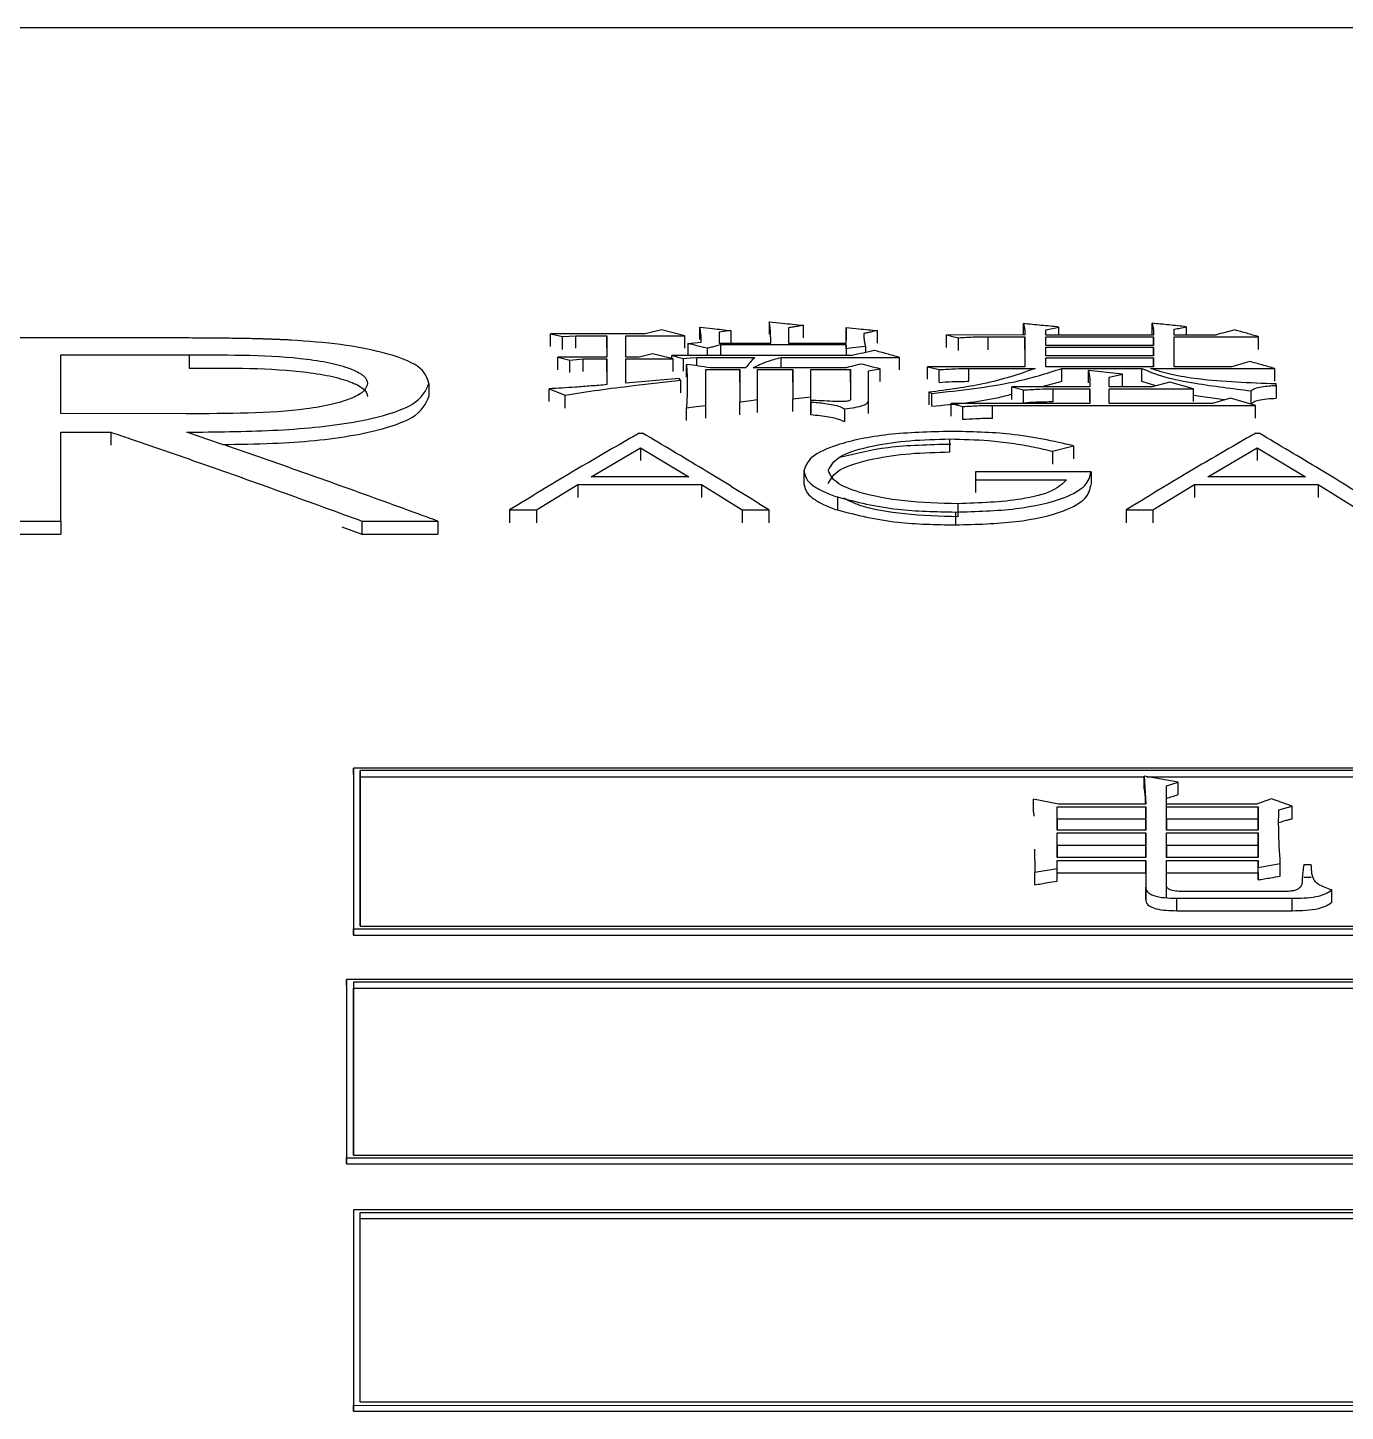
# Model space of a CAD drawing. Header units: millimetres. Extents: x 2687 to 4367, y 1046 to 2234.
# Drawn here: x 3066.54 to 3076.19, y 2041.86 to 2051.98 of the extents above; entities that cross this region are included whole.
import ezdxf

# ---------------------------------------------------------------- set-up
doc = ezdxf.new("R2010")
doc.units = ezdxf.units.MM

msp = doc.modelspace()

# ---------------------------------------------------------------- linework, layer by layer
at = {"color": 7, "linetype": 'Continuous', "lineweight": 25}
for p, q in [((3093.108, 2051.983), (3056.108, 2051.985)), ((3070.369, 2049.744), (3070.456, 2049.724)), ((3071.061, 2049.744), (3070.369, 2049.744)), ((3070.369, 2049.652), (3070.369, 2049.744)), ((3071.18, 2049.773), (3071.061, 2049.744)), ((3071.353, 2049.731), (3071.18, 2049.773)), ((3071.462, 2049.702), (3071.462, 2049.794)), ((3071.689, 2049.768), (3071.602, 2049.757)), ((3071.602, 2049.757), (3071.602, 2049.676)), ((3071.689, 2049.768), (3071.689, 2049.676)), ((3071.97, 2049.833), (3071.97, 2049.741)), ((3072.111, 2049.789), (3072.111, 2049.676)), ((3072.219, 2049.807), (3072.219, 2049.715)), ((3072.533, 2049.676), (3072.533, 2049.791)), ((3072.533, 2049.791), (3072.533, 2049.699)), ((3072.76, 2049.768), (3072.76, 2049.676)), ((3073.831, 2049.736), (3073.831, 2049.82)), ((3073.993, 2049.736), (3073.993, 2049.773)), ((3074.09, 2049.736), (3074.09, 2049.794)), ((3074.772, 2049.736), (3074.772, 2049.822)), ((3074.934, 2049.736), (3074.934, 2049.778)), ((3075.021, 2049.796), (3075.021, 2049.736)), ((3067.338, 2049.715), (3066.338, 2049.716)), ((3070.456, 2049.724), (3070.553, 2049.731)), ((3070.456, 2049.631), (3070.456, 2049.724)), ((3070.553, 2049.731), (3070.78, 2049.731)), ((3070.78, 2049.731), (3070.78, 2049.575)), ((3070.78, 2049.639), (3070.78, 2049.731)), ((3070.921, 2049.731), (3071.353, 2049.731)), ((3070.921, 2049.575), (3070.921, 2049.731)), ((3071.353, 2049.639), (3071.353, 2049.731)), ((3071.375, 2049.673), (3071.472, 2049.684)), ((3071.375, 2049.673), (3071.375, 2049.586)), ((3071.602, 2049.676), (3071.981, 2049.676)), ((3071.613, 2049.663), (3071.613, 2049.586)), ((3072.533, 2049.663), (3071.613, 2049.663)), ((3072.111, 2049.676), (3072.533, 2049.676)), ((3072.533, 2049.663), (3072.533, 2049.586)), ((3072.533, 2049.636), (3072.533, 2049.663)), ((3072.673, 2049.652), (3072.673, 2049.608)), ((3073.841, 2049.736), (3073.268, 2049.737)), ((3073.268, 2049.644), (3073.268, 2049.737)), ((3073.355, 2049.623), (3073.355, 2049.716)), ((3073.571, 2049.723), (3073.841, 2049.723)), ((3073.571, 2049.627), (3073.571, 2049.723)), ((3073.841, 2049.723), (3073.841, 2049.504)), ((3073.841, 2049.631), (3073.841, 2049.723)), ((3074.783, 2049.736), (3073.993, 2049.736)), ((3073.993, 2049.723), (3074.783, 2049.723)), ((3073.993, 2049.66), (3073.993, 2049.723)), ((3074.783, 2049.66), (3073.993, 2049.66)), ((3073.993, 2049.647), (3074.783, 2049.647)), ((3073.993, 2049.583), (3073.993, 2049.647)), ((3074.783, 2049.723), (3074.783, 2049.66)), ((3074.783, 2049.66), (3074.783, 2049.723)), ((3074.783, 2049.647), (3074.783, 2049.583)), ((3074.783, 2049.583), (3074.783, 2049.647)), ((3075.237, 2049.736), (3074.934, 2049.736)), ((3074.934, 2049.723), (3075.551, 2049.723)), ((3074.934, 2049.504), (3074.934, 2049.723)), ((3075.551, 2049.631), (3075.551, 2049.723)), ((3066.786, 2049.162), (3066.786, 2049.59)), ((3066.786, 2049.59), (3067.724, 2049.59)), ((3067.724, 2049.59), (3067.724, 2049.493)), ((3070.423, 2049.575), (3070.51, 2049.553)), ((3070.78, 2049.575), (3070.423, 2049.575)), ((3070.423, 2049.482), (3070.423, 2049.575)), ((3070.51, 2049.553), (3070.607, 2049.561)), ((3070.51, 2049.461), (3070.51, 2049.553)), ((3070.607, 2049.561), (3070.78, 2049.561)), ((3070.78, 2049.561), (3070.78, 2049.373)), ((3070.78, 2049.469), (3070.78, 2049.561)), ((3071.018, 2049.575), (3070.921, 2049.575)), ((3070.921, 2049.561), (3071.267, 2049.561)), ((3070.921, 2049.384), (3070.921, 2049.561)), ((3071.115, 2049.599), (3071.018, 2049.575)), ((3071.267, 2049.561), (3071.115, 2049.599)), ((3072.576, 2049.586), (3071.256, 2049.586)), ((3071.256, 2049.564), (3071.256, 2049.586)), ((3071.267, 2049.469), (3071.267, 2049.561)), ((3071.343, 2049.472), (3071.343, 2049.564)), ((3071.44, 2049.572), (3071.862, 2049.572)), ((3071.44, 2049.51), (3071.44, 2049.572)), ((3071.516, 2049.639), (3071.516, 2049.586)), ((3072.057, 2049.572), (3072.922, 2049.572)), ((3072.057, 2049.496), (3072.057, 2049.572)), ((3072.533, 2049.636), (3072.533, 2049.586)), ((3072.922, 2049.48), (3072.922, 2049.572)), ((3074.783, 2049.583), (3073.993, 2049.583)), ((3073.993, 2049.569), (3074.783, 2049.569)), ((3073.993, 2049.504), (3073.993, 2049.569)), ((3074.783, 2049.569), (3074.783, 2049.504)), ((3074.783, 2049.504), (3074.783, 2049.569)), ((3071.364, 2049.428), (3071.364, 2049.521)), ((3071.505, 2049.483), (3071.754, 2049.483)), ((3071.505, 2049.221), (3071.505, 2049.483)), ((3071.797, 2049.496), (3071.537, 2049.496)), ((3071.754, 2049.483), (3071.754, 2049.246)), ((3071.754, 2049.39), (3071.754, 2049.483)), ((3072.533, 2049.496), (3071.851, 2049.496)), ((3071.884, 2049.483), (3072.143, 2049.483)), ((3071.884, 2049.263), (3071.884, 2049.483)), ((3072.143, 2049.483), (3072.143, 2049.269)), ((3072.143, 2049.39), (3072.143, 2049.483)), ((3072.273, 2049.483), (3072.565, 2049.483)), ((3072.273, 2049.283), (3072.273, 2049.483)), ((3072.565, 2049.483), (3072.565, 2049.263)), ((3072.565, 2049.39), (3072.565, 2049.483)), ((3072.695, 2049.255), (3072.695, 2049.474)), ((3072.781, 2049.396), (3072.781, 2049.488)), ((3073.841, 2049.504), (3073.128, 2049.504)), ((3073.128, 2049.412), (3073.128, 2049.504)), ((3073.214, 2049.39), (3073.214, 2049.483)), ((3073.43, 2049.491), (3073.917, 2049.491)), ((3073.43, 2049.398), (3073.43, 2049.491)), ((3074.783, 2049.504), (3073.993, 2049.504)), ((3074.112, 2049.398), (3074.112, 2049.491)), ((3074.112, 2049.491), (3074.696, 2049.491)), ((3074.555, 2049.45), (3074.307, 2049.477)), ((3074.307, 2049.385), (3074.307, 2049.477)), ((3074.458, 2049.428), (3074.555, 2049.45)), ((3074.555, 2049.357), (3074.555, 2049.45)), ((3074.696, 2049.398), (3074.696, 2049.491)), ((3074.761, 2049.491), (3075.67, 2049.491)), ((3075.356, 2049.504), (3074.934, 2049.504)), ((3075.67, 2049.398), (3075.67, 2049.491)), ((3069.479, 2049.382), (3069.479, 2049.286)), ((3070.358, 2049.249), (3070.358, 2049.342)), ((3070.358, 2049.342), (3070.477, 2049.295)), ((3071.31, 2049.417), (3070.921, 2049.384)), ((3071.321, 2049.406), (3071.31, 2049.417)), ((3071.321, 2049.406), (3071.321, 2049.313)), ((3073.744, 2049.356), (3073.831, 2049.334)), ((3074.317, 2049.356), (3073.744, 2049.356)), ((3073.744, 2049.263), (3073.744, 2049.356)), ((3074.112, 2049.395), (3073.965, 2049.358)), ((3074.047, 2049.342), (3074.317, 2049.342)), ((3074.047, 2049.246), (3074.047, 2049.342)), ((3074.317, 2049.342), (3074.317, 2049.235)), ((3074.317, 2049.249), (3074.317, 2049.342)), ((3074.458, 2049.356), (3074.458, 2049.428)), ((3074.772, 2049.356), (3074.458, 2049.356)), ((3074.458, 2049.342), (3075.075, 2049.342)), ((3074.458, 2049.235), (3074.458, 2049.342)), ((3074.799, 2049.363), (3074.696, 2049.395)), ((3074.902, 2049.392), (3074.772, 2049.356)), ((3075.075, 2049.342), (3074.902, 2049.392)), ((3075.075, 2049.249), (3075.075, 2049.342)), ((3075.68, 2049.367), (3075.68, 2049.378)), ((3075.68, 2049.367), (3075.68, 2049.274)), ((3070.477, 2049.201), (3070.477, 2049.295)), ((3071.754, 2049.153), (3071.754, 2049.246)), ((3071.884, 2049.17), (3071.884, 2049.263)), ((3072.143, 2049.176), (3072.143, 2049.269)), ((3072.273, 2049.258), (3072.273, 2049.283)), ((3072.273, 2049.258), (3072.273, 2049.246)), ((3072.273, 2049.258), (3072.273, 2049.165)), ((3072.273, 2049.153), (3072.273, 2049.246)), ((3072.695, 2049.162), (3072.695, 2049.255)), ((3073.138, 2049.317), (3073.138, 2049.224)), ((3073.138, 2049.317), (3073.16, 2049.308)), ((3073.16, 2049.215), (3073.16, 2049.308)), ((3073.301, 2049.142), (3073.301, 2049.235)), ((3073.301, 2049.235), (3073.387, 2049.212)), ((3074.317, 2049.235), (3073.301, 2049.235)), ((3073.831, 2049.241), (3073.831, 2049.334)), ((3075.215, 2049.235), (3074.458, 2049.235)), ((3075.3, 2049.261), (3075.075, 2049.293)), ((3075.345, 2049.275), (3075.215, 2049.235)), ((3075.529, 2049.221), (3075.345, 2049.275)), ((3075.497, 2049.235), (3075.497, 2049.328)), ((3067.702, 2049.16), (3066.786, 2049.162)), ((3071.364, 2049.111), (3071.364, 2049.204)), ((3071.505, 2049.128), (3071.505, 2049.221)), ((3072.522, 2049.102), (3072.522, 2049.195)), ((3073.387, 2049.119), (3073.387, 2049.212)), ((3073.603, 2049.125), (3073.603, 2049.221)), ((3073.603, 2049.221), (3075.529, 2049.221)), ((3075.529, 2049.128), (3075.529, 2049.221)), ((3066.786, 2049.025), (3067.151, 2049.025)), ((3066.786, 2048.375), (3066.786, 2049.025)), ((3067.151, 2049.025), (3067.151, 2048.931)), ((3071.017, 2049.018), (3071.043, 2049.018)), ((3073.292, 2048.88), (3073.292, 2048.976)), ((3075.53, 2049.017), (3075.556, 2049.017)), ((3070.666, 2048.699), (3071.028, 2048.911)), ((3071.028, 2048.911), (3071.381, 2048.699)), ((3071.028, 2048.911), (3071.028, 2048.817)), ((3074.043, 2048.885), (3074.197, 2048.925)), ((3074.043, 2048.885), (3074.043, 2048.791)), ((3074.197, 2048.925), (3074.197, 2048.831)), ((3075.179, 2048.699), (3075.541, 2048.911)), ((3075.541, 2048.911), (3075.894, 2048.699)), ((3075.541, 2048.911), (3075.541, 2048.817)), ((3072.223, 2048.742), (3072.223, 2048.648)), ((3073.479, 2048.735), (3073.479, 2048.677)), ((3074.325, 2048.735), (3073.479, 2048.735)), ((3073.479, 2048.735), (3073.479, 2048.641)), ((3074.325, 2048.735), (3074.325, 2048.641)), ((3070.265, 2048.456), (3070.569, 2048.641)), ((3070.569, 2048.641), (3070.569, 2048.546)), ((3070.569, 2048.641), (3071.475, 2048.641)), ((3071.381, 2048.699), (3070.666, 2048.699)), ((3071.475, 2048.641), (3071.475, 2048.546)), ((3071.475, 2048.641), (3071.771, 2048.456)), ((3073.479, 2048.677), (3074.146, 2048.677)), ((3073.479, 2048.677), (3073.479, 2048.583)), ((3074.777, 2048.456), (3075.082, 2048.641)), ((3075.082, 2048.641), (3075.082, 2048.546)), ((3075.082, 2048.641), (3075.988, 2048.641)), ((3075.894, 2048.699), (3075.179, 2048.699)), ((3075.988, 2048.641), (3075.988, 2048.546)), ((3075.988, 2048.641), (3076.284, 2048.456)), ((3072.468, 2048.551), (3072.468, 2048.456)), ((3070.069, 2048.456), (3070.265, 2048.456)), ((3070.265, 2048.456), (3070.265, 2048.362)), ((3071.771, 2048.456), (3071.966, 2048.456)), ((3071.966, 2048.456), (3071.966, 2048.362)), ((3073.334, 2048.441), (3073.334, 2048.347)), ((3073.35, 2048.501), (3073.35, 2048.406)), ((3074.582, 2048.456), (3074.777, 2048.456)), ((3074.777, 2048.456), (3074.777, 2048.362)), ((3066.338, 2048.375), (3066.786, 2048.375)), ((3066.786, 2048.375), (3066.786, 2048.28)), ((3068.841, 2048.333), (3068.988, 2048.28)), ((3068.988, 2048.375), (3068.988, 2048.28)), ((3068.988, 2048.375), (3069.543, 2048.375)), ((3069.543, 2048.375), (3069.543, 2048.28)), ((3066.338, 2048.28), (3066.786, 2048.28)), ((3068.988, 2048.28), (3069.543, 2048.28)), ((3068.926, 2046.52), (3068.926, 2046.567)), ((3090.909, 2046.567), (3068.926, 2046.567)), ((3090.859, 2046.549), (3068.976, 2046.55)), ((3068.976, 2046.504), (3068.976, 2046.55)), ((3068.976, 2046.504), (3074.714, 2046.503)), ((3074.714, 2046.507), (3074.725, 2046.304)), ((3074.963, 2046.465), (3074.714, 2046.507)), ((3074.714, 2046.415), (3074.714, 2046.507)), ((3074.734, 2046.503), (3079.647, 2046.503)), ((3074.877, 2046.438), (3074.963, 2046.465)), ((3074.877, 2046.304), (3074.877, 2046.438)), ((3074.877, 2046.438), (3074.877, 2046.438)), ((3074.963, 2046.373), (3074.963, 2046.465)), ((3074.087, 2046.304), (3073.903, 2046.339)), ((3073.903, 2046.247), (3073.903, 2046.339)), ((3074.725, 2046.304), (3074.087, 2046.304)), ((3074.877, 2046.304), (3074.877, 2046.346)), ((3075.536, 2046.304), (3074.877, 2046.304)), ((3074.877, 2046.212), (3074.877, 2046.304)), ((3075.645, 2046.342), (3075.536, 2046.304)), ((3075.796, 2046.288), (3075.645, 2046.342)), ((3073.903, 2046.247), (3073.906, 2046.216)), ((3074.076, 2046.285), (3074.725, 2046.285)), ((3074.076, 2046.113), (3074.076, 2046.285)), ((3074.076, 2046.193), (3074.076, 2046.285)), ((3074.725, 2046.285), (3074.725, 2046.113)), ((3074.725, 2046.193), (3074.725, 2046.285)), ((3074.877, 2046.285), (3075.547, 2046.285)), ((3074.877, 2046.113), (3074.877, 2046.285)), ((3074.877, 2046.193), (3074.877, 2046.285)), ((3075.547, 2046.285), (3075.547, 2046.113)), ((3075.547, 2046.193), (3075.547, 2046.285)), ((3075.699, 2046.261), (3075.796, 2046.288)), ((3075.796, 2046.196), (3075.796, 2046.288)), ((3074.076, 2046.193), (3074.076, 2046.113)), ((3074.725, 2046.193), (3074.076, 2046.193)), ((3074.725, 2046.113), (3074.076, 2046.113)), ((3074.725, 2046.113), (3074.725, 2046.193)), ((3074.877, 2046.193), (3074.877, 2046.113)), ((3075.547, 2046.193), (3074.877, 2046.193)), ((3075.547, 2046.113), (3074.877, 2046.113)), ((3075.547, 2046.113), (3075.547, 2046.193)), ((3074.076, 2046.094), (3074.725, 2046.094)), ((3074.076, 2045.912), (3074.076, 2046.094)), ((3074.076, 2046.002), (3074.076, 2046.094)), ((3074.076, 2046.002), (3074.076, 2045.912)), ((3074.725, 2046.002), (3074.076, 2046.002)), ((3074.725, 2046.094), (3074.725, 2045.912)), ((3074.725, 2046.002), (3074.725, 2046.094)), ((3074.725, 2045.912), (3074.725, 2046.002)), ((3074.877, 2046.094), (3075.547, 2046.094)), ((3074.877, 2045.912), (3074.877, 2046.094)), ((3074.877, 2046.002), (3074.877, 2046.094)), ((3074.877, 2046.002), (3074.877, 2045.912)), ((3075.547, 2046.002), (3074.877, 2046.002)), ((3075.547, 2046.094), (3075.547, 2045.912)), ((3075.547, 2046.002), (3075.547, 2046.094)), ((3075.547, 2045.912), (3075.547, 2046.002)), ((3073.91, 2045.974), (3073.914, 2045.805)), ((3074.725, 2045.912), (3074.076, 2045.912)), ((3075.547, 2045.912), (3074.877, 2045.912)), ((3073.914, 2045.805), (3074.076, 2045.833)), ((3073.914, 2045.713), (3073.914, 2045.805)), ((3074.076, 2045.892), (3074.725, 2045.892)), ((3074.076, 2045.833), (3074.076, 2045.892)), ((3074.076, 2045.801), (3074.076, 2045.892)), ((3074.076, 2045.741), (3074.076, 2045.833)), ((3074.076, 2045.741), (3074.076, 2045.801)), ((3074.076, 2045.801), (3074.725, 2045.801)), ((3074.725, 2045.892), (3074.725, 2045.696)), ((3074.725, 2045.801), (3074.725, 2045.892)), ((3074.725, 2045.801), (3074.725, 2045.605)), ((3074.877, 2045.892), (3075.547, 2045.892)), ((3074.877, 2045.708), (3074.877, 2045.892)), ((3074.877, 2045.801), (3074.877, 2045.892)), ((3074.877, 2045.618), (3074.877, 2045.801)), ((3074.877, 2045.801), (3075.547, 2045.801)), ((3075.547, 2045.892), (3075.547, 2045.841)), ((3075.547, 2045.801), (3075.547, 2045.892)), ((3075.547, 2045.841), (3075.71, 2045.868)), ((3075.547, 2045.749), (3075.547, 2045.841)), ((3075.547, 2045.801), (3075.547, 2045.749)), ((3075.71, 2045.777), (3075.71, 2045.868)), ((3075.937, 2045.86), (3075.883, 2045.86)), ((3074.725, 2045.605), (3074.725, 2045.696)), ((3075.883, 2045.769), (3075.937, 2045.769)), ((3074.952, 2045.524), (3074.952, 2045.615)), ((3074.952, 2045.615), (3075.796, 2045.615)), ((3075.753, 2045.664), (3075.006, 2045.664)), ((3075.796, 2045.524), (3075.796, 2045.615)), ((3076.088, 2045.585), (3076.088, 2045.676)), ((3068.926, 2045.541), (3068.926, 2045.346)), ((3074.952, 2045.524), (3075.796, 2045.524)), ((3068.926, 2045.346), (3068.926, 2045.392)), ((3068.926, 2045.392), (3090.909, 2045.391)), ((3068.976, 2045.411), (3090.859, 2045.41)), ((3068.926, 2045.346), (3090.909, 2045.345)), ((3068.876, 2044.976), (3068.876, 2045.021)), ((3090.859, 2045.021), (3068.876, 2045.021)), ((3090.809, 2045.001), (3068.926, 2045.002)), ((3068.926, 2044.957), (3090.809, 2044.956)), ((3068.876, 2044.014), (3068.876, 2043.671)), ((3068.876, 2043.671), (3068.876, 2043.715)), ((3068.876, 2043.715), (3090.859, 2043.715)), ((3068.876, 2043.671), (3090.859, 2043.67)), ((3068.926, 2043.736), (3090.809, 2043.736)), ((3068.926, 2043.336), (3068.926, 2043.292)), ((3090.909, 2043.336), (3068.926, 2043.336)), ((3068.976, 2043.315), (3090.859, 2043.314)), ((3068.976, 2043.271), (3068.976, 2043.315)), ((3068.976, 2043.271), (3090.859, 2043.27)), ((3068.926, 2042.062), (3068.926, 2041.861)), ((3068.926, 2041.861), (3068.926, 2041.905)), ((3068.926, 2041.905), (3090.909, 2041.904)), ((3068.926, 2041.861), (3090.909, 2041.861)), ((3090.859, 2041.927), (3068.976, 2041.927))]:
    msp.add_line(p, q, dxfattribs=at)
at = {"color": 7, "linetype": 'Continuous', "lineweight": 25, "flags": 128}
for points in [[(3070.553, 2049.639), (3070.553, 2049.659), (3070.553, 2049.683), (3070.553, 2049.707), (3070.553, 2049.731)], [(3072.673, 2049.652), (3072.627, 2049.647), (3072.58, 2049.642), (3072.533, 2049.636)], [(3070.607, 2049.469), (3070.607, 2049.489), (3070.607, 2049.513), (3070.607, 2049.537), (3070.607, 2049.561)], [(3071.343, 2049.564), (3071.391, 2049.568), (3071.44, 2049.572)], [(3072.695, 2049.474), (3072.738, 2049.481), (3072.781, 2049.488)], [(3071.754, 2049.246), (3071.819, 2049.255), (3071.884, 2049.263)], [(3072.143, 2049.269), (3072.208, 2049.276), (3072.273, 2049.283)], [(3071.364, 2049.204), (3071.435, 2049.212), (3071.505, 2049.221)], [(3070.069, 2048.456), (3070.069, 2048.431), (3070.069, 2048.406), (3070.069, 2048.362)], [(3071.771, 2048.456), (3071.771, 2048.432), (3071.771, 2048.409), (3071.771, 2048.362)], [(3074.582, 2048.456), (3074.582, 2048.431), (3074.582, 2048.406), (3074.582, 2048.362)]]:
    msp.add_lwpolyline(points, dxfattribs=at)
at = {"color": 7, "linetype": 'Continuous', "lineweight": 25}
for points, knots in [([(3071.472, 2049.684), (3071.472, 2049.695), (3071.472, 2049.716), (3071.469, 2049.753), (3071.464, 2049.778), (3071.462, 2049.794)], [0, 0, 0, 0, 0.287575, 0.575167, 1, 1, 1, 1]), ([(3071.462, 2049.794), (3071.493, 2049.79), (3071.546, 2049.784), (3071.622, 2049.776), (3071.666, 2049.77), (3071.689, 2049.768)], [0, 0, 0, 0, 0.408301, 0.70415, 1, 1, 1, 1]), ([(3071.981, 2049.676), (3071.981, 2049.677), (3071.981, 2049.679), (3071.981, 2049.682), (3071.981, 2049.685), (3071.981, 2049.687), (3071.981, 2049.69), (3071.981, 2049.693), (3071.981, 2049.695), (3071.981, 2049.698), (3071.981, 2049.7), (3071.981, 2049.703), (3071.981, 2049.705), (3071.981, 2049.707), (3071.981, 2049.71), (3071.981, 2049.713), (3071.981, 2049.715), (3071.981, 2049.717), (3071.981, 2049.72), (3071.98, 2049.722), (3071.98, 2049.725), (3071.98, 2049.727), (3071.98, 2049.729), (3071.98, 2049.732), (3071.98, 2049.735), (3071.98, 2049.737), (3071.98, 2049.739), (3071.98, 2049.742), (3071.98, 2049.744), (3071.98, 2049.747), (3071.979, 2049.749), (3071.979, 2049.752), (3071.979, 2049.755), (3071.979, 2049.757), (3071.979, 2049.759), (3071.979, 2049.761), (3071.978, 2049.764), (3071.978, 2049.766), (3071.978, 2049.768), (3071.978, 2049.771), (3071.977, 2049.774), (3071.977, 2049.776), (3071.977, 2049.779), (3071.977, 2049.781), (3071.976, 2049.784), (3071.976, 2049.786), (3071.976, 2049.788), (3071.976, 2049.791), (3071.975, 2049.793), (3071.975, 2049.796), (3071.975, 2049.798), (3071.974, 2049.8), (3071.974, 2049.803), (3071.974, 2049.805), (3071.973, 2049.808), (3071.973, 2049.81), (3071.973, 2049.813), (3071.972, 2049.815), (3071.972, 2049.817), (3071.972, 2049.819), (3071.971, 2049.822), (3071.971, 2049.824), (3071.971, 2049.827), (3071.97, 2049.829), (3071.97, 2049.831), (3071.97, 2049.833)], [0, 0, 0, 0, 0.017776, 0.0355519, 0.0533279, 0.0711039, 0.0888799, 0.1066558, 0.1244318, 0.1333198, 0.1510958, 0.1688718, 0.1866477, 0.1955357, 0.2133117, 0.2310877, 0.2488636, 0.2577516, 0.2755276, 0.2933036, 0.3110796, 0.3199675, 0.3377435, 0.3555195, 0.3732955, 0.3821835, 0.3999594, 0.4177354, 0.4355114, 0.4443994, 0.4621753, 0.4799513, 0.4977273, 0.5155033, 0.5243913, 0.5421672, 0.5599432, 0.5688312, 0.5866072, 0.6043832, 0.6221591, 0.6399351, 0.6488231, 0.6665991, 0.6843751, 0.702151, 0.711039, 0.728815, 0.746591, 0.7643669, 0.7732549, 0.7910309, 0.8088069, 0.8265829, 0.8354708, 0.8532468, 0.8710228, 0.8887988, 0.8976868, 0.9154627, 0.9332387, 0.9510147, 0.9599027, 0.9776786, 1, 1, 1, 1]), ([(3071.97, 2049.833), (3072.001, 2049.829), (3072.059, 2049.823), (3072.141, 2049.815), (3072.193, 2049.809), (3072.219, 2049.807)], [0, 0, 0, 0, 0.377751, 0.688875, 1, 1, 1, 1]), ([(3072.219, 2049.807), (3072.205, 2049.804), (3072.18, 2049.8), (3072.144, 2049.794), (3072.122, 2049.79), (3072.111, 2049.789)], [0, 0, 0, 0, 0.390452, 0.695226, 1, 1, 1, 1]), ([(3072.533, 2049.791), (3072.564, 2049.788), (3072.617, 2049.782), (3072.693, 2049.775), (3072.738, 2049.77), (3072.76, 2049.768)], [0, 0, 0, 0, 0.414517, 0.707258, 1, 1, 1, 1]), ([(3072.76, 2049.768), (3072.747, 2049.765), (3072.724, 2049.76), (3072.692, 2049.753), (3072.672, 2049.749), (3072.662, 2049.747)], [0, 0, 0, 0, 0.40015, 0.700074, 1, 1, 1, 1]), ([(3072.662, 2049.747), (3072.662, 2049.735), (3072.662, 2049.723), (3072.663, 2049.709), (3072.664, 2049.706), (3072.664, 2049.704), (3072.664, 2049.701), (3072.665, 2049.698), (3072.665, 2049.695), (3072.665, 2049.692), (3072.666, 2049.689), (3072.666, 2049.686), (3072.667, 2049.683), (3072.668, 2049.68), (3072.668, 2049.677), (3072.669, 2049.674), (3072.669, 2049.671), (3072.67, 2049.668), (3072.67, 2049.666), (3072.671, 2049.665), (3072.671, 2049.663), (3072.671, 2049.661), (3072.672, 2049.659), (3072.672, 2049.657), (3072.672, 2049.656), (3072.673, 2049.654), (3072.673, 2049.653), (3072.673, 2049.652)], [0, 0, 0, 0, 0.37469, 0.398108, 0.421526, 0.468361, 0.491779, 0.515197, 0.538615, 0.58545, 0.608868, 0.655703, 0.679121, 0.702539, 0.749374, 0.772792, 0.79621, 0.843045, 0.854754, 0.866463, 0.889881, 0.913299, 0.936716, 0.948425, 0.960134, 0.980067, 1, 1, 1, 1]), ([(3073.831, 2049.82), (3073.833, 2049.811), (3073.837, 2049.793), (3073.84, 2049.765), (3073.841, 2049.746), (3073.841, 2049.736)], [0, 0, 0, 0, 0.32278, 0.661317, 1, 1, 1, 1]), ([(3074.09, 2049.794), (3074.047, 2049.798), (3073.96, 2049.807), (3073.874, 2049.815), (3073.831, 2049.82)], [0, 0, 0, 0, 0.4999993, 1, 1, 1, 1]), ([(3073.993, 2049.773), (3074.009, 2049.776), (3074.042, 2049.783), (3074.074, 2049.79), (3074.09, 2049.794)], [0, 0, 0, 0, 0.500001, 1, 1, 1, 1]), ([(3074.772, 2049.822), (3074.774, 2049.813), (3074.779, 2049.794), (3074.782, 2049.766), (3074.782, 2049.746), (3074.783, 2049.736)], [0, 0, 0, 0, 0.320799, 0.66032, 1, 1, 1, 1]), ([(3075.021, 2049.796), (3074.979, 2049.801), (3074.896, 2049.809), (3074.813, 2049.818), (3074.772, 2049.822)], [0, 0, 0, 0, 0.499999, 1, 1, 1, 1]), ([(3074.934, 2049.778), (3074.948, 2049.781), (3074.977, 2049.787), (3075.006, 2049.793), (3075.021, 2049.796)], [0, 0, 0, 0, 0.500001, 1, 1, 1, 1]), ([(3075.377, 2049.773), (3075.354, 2049.767), (3075.307, 2049.755), (3075.26, 2049.743), (3075.237, 2049.736)], [0, 0, 0, 0, 0.499996, 1, 1, 1, 1]), ([(3075.551, 2049.723), (3075.522, 2049.732), (3075.464, 2049.748), (3075.406, 2049.765), (3075.377, 2049.773)], [0, 0, 0, 0, 0.5, 1, 1, 1, 1]), ([(3068.471, 2049.699), (3068.461, 2049.699), (3068.446, 2049.7), (3068.426, 2049.701), (3068.411, 2049.701), (3068.391, 2049.702), (3068.371, 2049.703), (3068.351, 2049.704), (3068.336, 2049.704), (3068.321, 2049.705), (3068.301, 2049.705), (3068.281, 2049.706), (3068.261, 2049.707), (3068.246, 2049.707), (3068.216, 2049.708), (3068.151, 2049.71), (3068.071, 2049.711), (3067.93, 2049.713), (3067.761, 2049.714), (3067.543, 2049.715), (3067.407, 2049.715), (3067.338, 2049.715)], [0, 0, 0, 0, 0.026604, 0.039906, 0.053209, 0.066511, 0.093115, 0.106417, 0.119719, 0.133022, 0.146324, 0.172928, 0.18623, 0.199533, 0.212835, 0.266046, 0.372479, 0.425688, 0.638532, 0.819249, 1, 1, 1, 1]), ([(3069.479, 2049.382), (3069.465, 2049.424), (3069.436, 2049.51), (3069.172, 2049.607), (3068.839, 2049.672), (3068.595, 2049.69), (3068.471, 2049.699)], [0, 0, 0, 0, 0.268776, 0.544534, 0.769495, 1, 1, 1, 1]), ([(3071.516, 2049.639), (3071.503, 2049.642), (3071.478, 2049.648), (3071.431, 2049.66), (3071.397, 2049.668), (3071.375, 2049.673)], [0, 0, 0, 0, 0.266243, 0.532487, 1, 1, 1, 1]), ([(3071.613, 2049.663), (3071.601, 2049.66), (3071.578, 2049.654), (3071.546, 2049.646), (3071.526, 2049.641), (3071.516, 2049.639)], [0, 0, 0, 0, 0.384576, 0.692287, 1, 1, 1, 1]), ([(3073.268, 2049.737), (3073.283, 2049.733), (3073.311, 2049.726), (3073.34, 2049.719), (3073.355, 2049.716)], [0, 0, 0, 0, 0.5, 1, 1, 1, 1]), ([(3073.355, 2049.716), (3073.394, 2049.718), (3073.466, 2049.723), (3073.539, 2049.723), (3073.571, 2049.723)], [0, 0, 0, 0, 0.558835, 1, 1, 1, 1]), ([(3067.724, 2049.59), (3068.024, 2049.591), (3068.399, 2049.593), (3068.779, 2049.53), (3068.919, 2049.487), (3069.015, 2049.436), (3069.025, 2049.4), (3069.03, 2049.382)], [0, 0, 0, 0, 0.515202, 0.645783, 0.772677, 0.88728, 1, 1, 1, 1]), ([(3071.256, 2049.586), (3071.271, 2049.582), (3071.299, 2049.575), (3071.328, 2049.568), (3071.343, 2049.564)], [0, 0, 0, 0, 0.499999, 1, 1, 1, 1]), ([(3071.862, 2049.572), (3071.851, 2049.56), (3071.829, 2049.534), (3071.808, 2049.509), (3071.797, 2049.496)], [0, 0, 0, 0, 0.5, 1, 1, 1, 1]), ([(3071.851, 2049.496), (3071.883, 2049.512), (3071.939, 2049.54), (3072.021, 2049.562), (3072.057, 2049.572)], [0, 0, 0, 0, 0.55626, 1, 1, 1, 1]), ([(3072.738, 2049.623), (3072.711, 2049.617), (3072.657, 2049.604), (3072.603, 2049.592), (3072.576, 2049.586)], [0, 0, 0, 0, 0.499999, 1, 1, 1, 1]), ([(3072.922, 2049.572), (3072.891, 2049.581), (3072.83, 2049.598), (3072.769, 2049.615), (3072.738, 2049.623)], [0, 0, 0, 0, 0.5, 1, 1, 1, 1]), ([(3075.486, 2049.542), (3075.464, 2049.536), (3075.421, 2049.523), (3075.377, 2049.511), (3075.356, 2049.504)], [0, 0, 0, 0, 0.499997, 1, 1, 1, 1]), ([(3075.67, 2049.491), (3075.639, 2049.499), (3075.578, 2049.517), (3075.516, 2049.534), (3075.486, 2049.542)], [0, 0, 0, 0, 0.5, 1, 1, 1, 1]), ([(3067.724, 2049.493), (3068.024, 2049.495), (3068.399, 2049.497), (3068.779, 2049.434), (3068.919, 2049.391), (3069.015, 2049.34), (3069.025, 2049.304), (3069.03, 2049.286)], [0, 0, 0, 0, 0.5154028, 0.645991, 0.7728467, 0.8873772, 1, 1, 1, 1]), ([(3071.364, 2049.521), (3071.365, 2049.501), (3071.369, 2049.44), (3071.371, 2049.335), (3071.367, 2049.248), (3071.364, 2049.204)], [0, 0, 0, 0, 0.18758, 0.593728, 1, 1, 1, 1]), ([(3071.537, 2049.496), (3071.509, 2049.5), (3071.451, 2049.509), (3071.393, 2049.517), (3071.364, 2049.521)], [0, 0, 0, 0, 0.5, 1, 1, 1, 1]), ([(3072.641, 2049.523), (3072.623, 2049.519), (3072.587, 2049.51), (3072.551, 2049.501), (3072.533, 2049.496)], [0, 0, 0, 0, 0.4999953, 1, 1, 1, 1]), ([(3072.781, 2049.488), (3072.758, 2049.494), (3072.711, 2049.506), (3072.664, 2049.518), (3072.641, 2049.523)], [0, 0, 0, 0, 0.499999, 1, 1, 1, 1]), ([(3073.128, 2049.504), (3073.142, 2049.501), (3073.171, 2049.494), (3073.2, 2049.486), (3073.214, 2049.483)], [0, 0, 0, 0, 0.5, 1, 1, 1, 1]), ([(3073.917, 2049.491), (3073.799, 2049.45), (3073.583, 2049.376), (3073.276, 2049.335), (3073.138, 2049.317)], [0, 0, 0, 0, 0.551009, 1, 1, 1, 1]), ([(3073.16, 2049.308), (3073.369, 2049.332), (3073.737, 2049.373), (3073.999, 2049.455), (3074.112, 2049.491)], [0, 0, 0, 0, 0.5673885, 1, 1, 1, 1]), ([(3073.214, 2049.483), (3073.254, 2049.485), (3073.325, 2049.49), (3073.398, 2049.491), (3073.43, 2049.491)], [0, 0, 0, 0, 0.558835, 1, 1, 1, 1]), ([(3074.307, 2049.477), (3074.31, 2049.457), (3074.315, 2049.427), (3074.317, 2049.386), (3074.317, 2049.366), (3074.317, 2049.356)], [0, 0, 0, 0, 0.499799, 0.749887, 1, 1, 1, 1]), ([(3074.696, 2049.491), (3074.748, 2049.47), (3074.852, 2049.426), (3075.134, 2049.372), (3075.359, 2049.345), (3075.497, 2049.328)], [0, 0, 0, 0, 0.271719, 0.55196, 1, 1, 1, 1]), ([(3075.68, 2049.378), (3075.484, 2049.385), (3075.212, 2049.395), (3074.908, 2049.444), (3074.81, 2049.475), (3074.761, 2049.491)], [0, 0, 0, 0, 0.568218, 0.786771, 1, 1, 1, 1]), ([(3069.03, 2049.382), (3069.025, 2049.364), (3069.014, 2049.326), (3068.922, 2049.273), (3068.778, 2049.226), (3068.389, 2049.16), (3068.007, 2049.16), (3067.702, 2049.16)], [0, 0, 0, 0, 0.11283, 0.2273, 0.354231, 0.484873, 1, 1, 1, 1]), ([(3067.706, 2049.025), (3067.917, 2049.027), (3068.335, 2049.03), (3068.852, 2049.077), (3069.182, 2049.152), (3069.421, 2049.246), (3069.456, 2049.329), (3069.479, 2049.382)], [0, 0, 0, 0, 0.260913, 0.517661, 0.647473, 0.773697, 1, 1, 1, 1]), ([(3070.78, 2049.373), (3070.742, 2049.369), (3070.666, 2049.363), (3070.526, 2049.352), (3070.423, 2049.346), (3070.358, 2049.342)], [0, 0, 0, 0, 0.2736636, 0.5473511, 1, 1, 1, 1]), ([(3070.477, 2049.295), (3070.557, 2049.308), (3070.718, 2049.335), (3071.005, 2049.369), (3071.206, 2049.393), (3071.321, 2049.406)], [0, 0, 0, 0, 0.300725, 0.599042, 1, 1, 1, 1]), ([(3073.43, 2049.395), (3073.389, 2049.394), (3073.316, 2049.394), (3073.245, 2049.389), (3073.214, 2049.387)], [0, 0, 0, 0, 0.561085, 1, 1, 1, 1]), ([(3073.831, 2049.334), (3073.87, 2049.336), (3073.942, 2049.341), (3074.015, 2049.342), (3074.047, 2049.342)], [0, 0, 0, 0, 0.558835, 1, 1, 1, 1]), ([(3075.497, 2049.328), (3075.504, 2049.334), (3075.52, 2049.346), (3075.585, 2049.362), (3075.644, 2049.365), (3075.68, 2049.367)], [0, 0, 0, 0, 0.268715, 0.546829, 1, 1, 1, 1]), ([(3067.967, 2048.935), (3068.09, 2048.937), (3068.422, 2048.941), (3068.852, 2048.981), (3069.182, 2049.057), (3069.421, 2049.15), (3069.456, 2049.233), (3069.479, 2049.286)], [0, 0, 0, 0, 0.171744, 0.459618, 0.605115, 0.74654, 1, 1, 1, 1]), ([(3072.565, 2049.263), (3072.564, 2049.262), (3072.562, 2049.259), (3072.552, 2049.254), (3072.537, 2049.251), (3072.497, 2049.247), (3072.406, 2049.252), (3072.326, 2049.256), (3072.273, 2049.258)], [0, 0, 0, 0, 0.0497966, 0.1008375, 0.1638489, 0.2293145, 0.4925683, 1, 1, 1, 1]), ([(3072.273, 2049.246), (3072.308, 2049.243), (3072.366, 2049.238), (3072.438, 2049.226), (3072.49, 2049.213), (3072.511, 2049.201), (3072.522, 2049.195)], [0, 0, 0, 0, 0.34869, 0.570906, 0.788288, 1, 1, 1, 1]), ([(3072.522, 2049.195), (3072.573, 2049.202), (3072.644, 2049.212), (3072.691, 2049.237), (3072.694, 2049.249), (3072.695, 2049.255)], [0, 0, 0, 0, 0.572838, 0.788051, 1, 1, 1, 1]), ([(3073.744, 2049.302), (3073.709, 2049.292), (3073.547, 2049.248), (3073.33, 2049.228), (3073.16, 2049.213)], [0, 0, 0, 0, 0.219968, 1, 1, 1, 1]), ([(3074.047, 2049.246), (3074.006, 2049.246), (3073.933, 2049.245), (3073.862, 2049.24), (3073.831, 2049.238)], [0, 0, 0, 0, 0.561086, 1, 1, 1, 1]), ([(3075.68, 2049.271), (3075.657, 2049.27), (3075.611, 2049.267), (3075.553, 2049.259), (3075.514, 2049.246), (3075.502, 2049.237), (3075.497, 2049.232)], [0, 0, 0, 0, 0.2902729, 0.5737489, 0.7896358, 1, 1, 1, 1]), ([(3072.522, 2049.1), (3072.504, 2049.108), (3072.474, 2049.123), (3072.406, 2049.136), (3072.342, 2049.145), (3072.296, 2049.149), (3072.273, 2049.151)], [0, 0, 0, 0, 0.328275, 0.548712, 0.773165, 1, 1, 1, 1]), ([(3073.387, 2049.212), (3073.427, 2049.215), (3073.498, 2049.22), (3073.571, 2049.221), (3073.603, 2049.221)], [0, 0, 0, 0, 0.5588348, 1, 1, 1, 1]), ([(3073.603, 2049.125), (3073.562, 2049.125), (3073.489, 2049.124), (3073.418, 2049.119), (3073.387, 2049.117)], [0, 0, 0, 0, 0.561086, 1, 1, 1, 1]), ([(3067.151, 2049.025), (3067.198, 2049.009), (3067.436, 2048.928), (3067.861, 2048.781), (3068.426, 2048.58), (3068.8, 2048.443), (3068.988, 2048.375)], [0, 0, 0, 0, 0.077607, 0.388036, 0.694012, 1, 1, 1, 1]), ([(3069.543, 2048.375), (3069.495, 2048.392), (3069.258, 2048.479), (3068.833, 2048.633), (3068.268, 2048.833), (3067.893, 2048.961), (3067.706, 2049.025)], [0, 0, 0, 0, 0.077607, 0.388037, 0.694012, 1, 1, 1, 1]), ([(3071.017, 2049.018), (3070.985, 2048.999), (3070.821, 2048.905), (3070.504, 2048.721), (3070.221, 2048.549), (3070.069, 2048.456)], [0, 0, 0, 0, 0.103722, 0.518616, 1, 1, 1, 1]), ([(3071.966, 2048.456), (3071.934, 2048.477), (3071.774, 2048.577), (3071.466, 2048.767), (3071.19, 2048.93), (3071.043, 2049.018)], [0, 0, 0, 0, 0.104313, 0.521568, 1, 1, 1, 1]), ([(3073.298, 2049.031), (3073.142, 2049.027), (3072.834, 2049.019), (3072.474, 2048.944), (3072.26, 2048.847), (3072.235, 2048.777), (3072.223, 2048.742)], [0, 0, 0, 0, 0.292337, 0.575557, 0.790285, 1, 1, 1, 1]), ([(3072.402, 2048.745), (3072.421, 2048.78), (3072.46, 2048.853), (3072.708, 2048.927), (3072.996, 2048.968), (3073.193, 2048.973), (3073.292, 2048.976)], [0, 0, 0, 0, 0.266309, 0.543068, 0.76962, 1, 1, 1, 1]), ([(3073.298, 2048.936), (3073.139, 2048.932), (3072.834, 2048.926), (3072.599, 2048.867), (3072.486, 2048.839)], [0, 0, 0, 0, 0.520352, 1, 1, 1, 1]), ([(3073.292, 2048.976), (3073.387, 2048.973), (3073.543, 2048.969), (3073.746, 2048.945), (3073.905, 2048.919), (3073.997, 2048.896), (3074.043, 2048.885)], [0, 0, 0, 0, 0.344694, 0.565951, 0.784515, 1, 1, 1, 1]), ([(3074.197, 2048.925), (3074.049, 2048.959), (3073.781, 2049.02), (3073.447, 2049.028), (3073.298, 2049.031)], [0, 0, 0, 0, 0.553186, 1, 1, 1, 1]), ([(3075.53, 2049.017), (3075.497, 2048.999), (3075.333, 2048.905), (3075.017, 2048.721), (3074.734, 2048.549), (3074.582, 2048.456)], [0, 0, 0, 0, 0.103722, 0.518616, 1, 1, 1, 1]), ([(3076.479, 2048.456), (3076.447, 2048.476), (3076.286, 2048.577), (3075.979, 2048.767), (3075.703, 2048.93), (3075.556, 2049.017)], [0, 0, 0, 0, 0.104313, 0.521568, 1, 1, 1, 1]), ([(3072.402, 2048.649), (3072.421, 2048.685), (3072.46, 2048.757), (3072.709, 2048.831), (3072.996, 2048.873), (3073.193, 2048.878), (3073.292, 2048.88)], [0, 0, 0, 0, 0.26614, 0.542866, 0.769494, 1, 1, 1, 1]), ([(3072.223, 2048.742), (3072.228, 2048.719), (3072.236, 2048.68), (3072.296, 2048.628), (3072.369, 2048.587), (3072.435, 2048.563), (3072.468, 2048.551)], [0, 0, 0, 0, 0.334846, 0.553685, 0.77524, 1, 1, 1, 1]), ([(3073.35, 2048.501), (3073.218, 2048.505), (3072.957, 2048.512), (3072.643, 2048.573), (3072.441, 2048.655), (3072.415, 2048.715), (3072.402, 2048.745)], [0, 0, 0, 0, 0.291834, 0.575874, 0.791001, 1, 1, 1, 1]), ([(3073.334, 2048.441), (3073.485, 2048.445), (3073.78, 2048.453), (3074.124, 2048.531), (3074.301, 2048.634), (3074.317, 2048.701), (3074.325, 2048.735)], [0, 0, 0, 0, 0.293176, 0.575821, 0.789619, 1, 1, 1, 1]), ([(3072.223, 2048.647), (3072.228, 2048.624), (3072.236, 2048.585), (3072.296, 2048.534), (3072.369, 2048.492), (3072.435, 2048.468), (3072.468, 2048.456)], [0, 0, 0, 0, 0.334778, 0.5536, 0.775175, 1, 1, 1, 1]), ([(3073.334, 2048.347), (3073.485, 2048.351), (3073.78, 2048.358), (3074.124, 2048.436), (3074.301, 2048.539), (3074.317, 2048.606), (3074.325, 2048.64)], [0, 0, 0, 0, 0.293346, 0.576042, 0.789757, 1, 1, 1, 1]), ([(3074.146, 2048.677), (3074.117, 2048.648), (3074.059, 2048.59), (3073.769, 2048.516), (3073.51, 2048.507), (3073.35, 2048.501)], [0, 0, 0, 0, 0.267419, 0.54663, 1, 1, 1, 1]), ([(3072.468, 2048.551), (3072.609, 2048.515), (3072.864, 2048.45), (3073.189, 2048.444), (3073.334, 2048.441)], [0, 0, 0, 0, 0.5512714, 1, 1, 1, 1]), ([(3073.35, 2048.406), (3073.219, 2048.41), (3072.961, 2048.418), (3072.658, 2048.471), (3072.552, 2048.523), (3072.516, 2048.541)], [0, 0, 0, 0, 0.402606, 0.794339, 1, 1, 1, 1]), ([(3072.468, 2048.456), (3072.609, 2048.42), (3072.864, 2048.355), (3073.189, 2048.349), (3073.334, 2048.347)], [0, 0, 0, 0, 0.551186, 1, 1, 1, 1]), ([(3068.926, 2046.567), (3068.926, 2046.454), (3068.926, 2046.227), (3068.926, 2045.837), (3068.926, 2045.554), (3068.926, 2045.392)], [0, 0, 0, 0, 0.300085, 0.60017, 1, 1, 1, 1]), ([(3068.976, 2046.55), (3068.976, 2046.436), (3068.976, 2046.209), (3068.976, 2045.831), (3068.976, 2045.56), (3068.976, 2045.411)], [0, 0, 0, 0, 0.3096666, 0.6193332, 1, 1, 1, 1]), ([(3068.976, 2045.411), (3068.976, 2045.513), (3068.976, 2045.733), (3068.976, 2046.1), (3068.976, 2046.357), (3068.976, 2046.504)], [0, 0, 0, 0, 0.271867, 0.5840429, 1, 1, 1, 1]), ([(3074.714, 2046.415), (3074.717, 2046.387), (3074.721, 2046.35), (3074.722, 2046.313), (3074.723, 2046.304)], [0, 0, 0, 0, 0.750206, 1, 1, 1, 1]), ([(3074.877, 2046.346), (3074.891, 2046.351), (3074.92, 2046.359), (3074.949, 2046.368), (3074.963, 2046.373)], [0, 0, 0, 0, 0.5, 1, 1, 1, 1]), ([(3075.71, 2045.868), (3075.705, 2045.953), (3075.697, 2046.085), (3075.698, 2046.214), (3075.699, 2046.261)], [0, 0, 0, 0, 0.638088, 1, 1, 1, 1]), ([(3075.699, 2046.169), (3075.712, 2046.173), (3075.735, 2046.18), (3075.768, 2046.189), (3075.787, 2046.194), (3075.796, 2046.196)], [0, 0, 0, 0, 0.420135, 0.710067, 1, 1, 1, 1]), ([(3075.883, 2045.86), (3075.877, 2045.824), (3075.868, 2045.77), (3075.87, 2045.71), (3075.845, 2045.684), (3075.822, 2045.673), (3075.789, 2045.666), (3075.765, 2045.664), (3075.753, 2045.664)], [0, 0, 0, 0, 0.493159, 0.73973, 0.802045, 0.866016, 0.932317, 1, 1, 1, 1]), ([(3076.088, 2045.676), (3076.054, 2045.687), (3076.004, 2045.704), (3075.964, 2045.735), (3075.939, 2045.785), (3075.938, 2045.827), (3075.937, 2045.86)], [0, 0, 0, 0, 0.25748, 0.383051, 0.506976, 1, 1, 1, 1]), ([(3073.914, 2045.713), (3073.929, 2045.716), (3073.96, 2045.721), (3074.014, 2045.731), (3074.053, 2045.737), (3074.076, 2045.741)], [0, 0, 0, 0, 0.2839206, 0.5678412, 1, 1, 1, 1]), ([(3074.725, 2045.696), (3074.727, 2045.685), (3074.729, 2045.668), (3074.755, 2045.647), (3074.783, 2045.634), (3074.821, 2045.624), (3074.877, 2045.617), (3074.922, 2045.616), (3074.952, 2045.615)], [0, 0, 0, 0, 0.237248, 0.358127, 0.481895, 0.608984, 0.738704, 1, 1, 1, 1]), ([(3075.006, 2045.664), (3074.99, 2045.664), (3074.964, 2045.664), (3074.933, 2045.669), (3074.911, 2045.674), (3074.894, 2045.681), (3074.879, 2045.692), (3074.878, 2045.702), (3074.877, 2045.708)], [0, 0, 0, 0, 0.261259, 0.390764, 0.518297, 0.64213, 0.763109, 1, 1, 1, 1]), ([(3075.547, 2045.749), (3075.563, 2045.752), (3075.593, 2045.757), (3075.647, 2045.766), (3075.686, 2045.773), (3075.71, 2045.777)], [0, 0, 0, 0, 0.283921, 0.567841, 1, 1, 1, 1]), ([(3074.725, 2045.605), (3074.727, 2045.592), (3074.731, 2045.566), (3074.793, 2045.537), (3074.874, 2045.525), (3074.926, 2045.525), (3074.952, 2045.524)], [0, 0, 0, 0, 0.266553, 0.540721, 0.76862, 1, 1, 1, 1]), ([(3075.796, 2045.615), (3075.826, 2045.615), (3075.885, 2045.616), (3075.972, 2045.625), (3076.043, 2045.646), (3076.073, 2045.666), (3076.088, 2045.676)], [0, 0, 0, 0, 0.25738, 0.512369, 0.759651, 1, 1, 1, 1]), ([(3075.796, 2045.524), (3075.864, 2045.525), (3075.958, 2045.527), (3076.049, 2045.559), (3076.075, 2045.576), (3076.088, 2045.585)], [0, 0, 0, 0, 0.57032, 0.787829, 1, 1, 1, 1]), ([(3068.876, 2045.021), (3068.876, 2044.895), (3068.876, 2044.642), (3068.876, 2044.208), (3068.876, 2043.894), (3068.876, 2043.715)], [0, 0, 0, 0, 0.300085, 0.60017, 1, 1, 1, 1]), ([(3068.926, 2045.002), (3068.926, 2044.875), (3068.926, 2044.622), (3068.926, 2044.201), (3068.926, 2043.901), (3068.926, 2043.736)], [0, 0, 0, 0, 0.309667, 0.619333, 1, 1, 1, 1]), ([(3068.926, 2043.736), (3068.926, 2043.83), (3068.926, 2044.033), (3068.926, 2044.444), (3068.926, 2044.752), (3068.926, 2044.957)], [0, 0, 0, 0, 0.2235818, 0.4824551, 1, 1, 1, 1]), ([(3068.926, 2043.336), (3068.926, 2043.197), (3068.926, 2042.918), (3068.926, 2042.443), (3068.926, 2042.1), (3068.926, 2041.905)], [0, 0, 0, 0, 0.300085, 0.60017, 1, 1, 1, 1]), ([(3068.976, 2041.927), (3068.976, 2042.074), (3068.976, 2042.368), (3068.976, 2042.832), (3068.976, 2043.143), (3068.976, 2043.315)], [0, 0, 0, 0, 0.309667, 0.619333, 1, 1, 1, 1]), ([(3068.976, 2041.927), (3068.976, 2042.032), (3068.976, 2042.255), (3068.976, 2042.707), (3068.976, 2043.045), (3068.976, 2043.271)], [0, 0, 0, 0, 0.226561, 0.484441, 1, 1, 1, 1])]:
    msp.add_open_spline(points, degree=3, knots=knots, dxfattribs=at)

doc.saveas('drawing.dxf')
